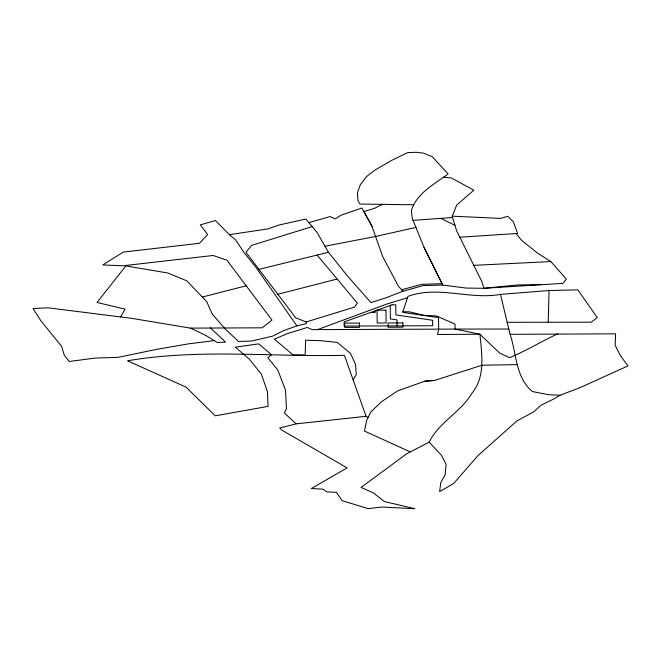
<?xml version="1.0" encoding="UTF-8"?>
<svg xmlns="http://www.w3.org/2000/svg" width="661" height="661" viewBox="0 0 661 661"><rect width="100%" height="100%" fill="white"/><g stroke="black" fill="none" stroke-linecap="round" stroke-linejoin="round"><path stroke-width="0.99" d="M548.217 322.246L549.06 290.518L577.838 289.857L597.288 317.611L591.215 322.188L507.078 322.304M413.505 204.778L359.824 204.034L357.915 200.39L357.427 192.781L360.344 184.675L366.277 176.801L374.49 170.389L391.618 160.4L407.663 152.608L416.347 152.286L423.437 153.145L432.253 156.707L448.125 173.909C434.641 184.097 416.48 193.136 411.39 210.611L412.348 218.684L424.056 247.437L442.069 283.685L421.768 284.313L401.64 289.733L403.028 291.204L423.114 285.593L442.738 285.031L466.088 288.072L484.026 288.295L563.032 283.371L566.37 279.066L550.853 261.566L537.484 253.072L521.661 240.422L516.001 233.556M541.599 284.585L517.348 284.957L484.026 288.295L481.588 281.057L456.627 230.796L452.165 216.172L456.792 204.902L473.854 190.219L451.43 177.933L443.424 177.206M368.111 417.455L366.103 416.306L296.103 423.866L279.677 428.014L282.131 430.278L347.099 467.881L311.348 488.52L323.08 489.157L326.98 491.9L336.375 492.313L342.109 500.65L368.218 508.656L381.612 507.045L414.959 508.714L384.347 501.542L373.448 492.908L361.046 487.43L406.903 453.636L429.179 442.192C438.73 422.346 460.7 412.324 471.797 393.402C485.736 376.679 481.786 354.073 479.911 334.218L455.057 329.071L312.199 329.632L307.315 327.451L287.353 333.623L274.323 339.151L293.005 354.891L305.167 354.99L305.613 340.184L321.023 340.704L337.341 342.439L350.528 353.478L355.544 364.393L356.32 374.605L353.123 379.852M120.583 316.925L125.127 309.125L97.027 302.474L125.83 265.937L167.729 272.993L186.79 280.826L206.719 301.623L212.189 313.983L224.88 328.674L238.439 341.456L251.535 341.051L272.753 336.102L283.437 330.682L296.913 325.89L306.398 323.609L306.217 321.94L295.707 317.825L245.991 252.221L251.626 245.405L312.009 226.616M438.516 317.627L402.731 312.364L407.911 296.384C438.103 285.329 469.591 299.962 500.484 294.393L510.061 334.317L615.589 333.822L615.168 345.273L619.977 354.932L627.95 365.913L580.16 387.594L560.049 395.253L553.612 399.087L541.194 405.094L533.758 411.786L516.728 421.082L477.787 455.776L453.768 483.431L439.648 491.644L440.771 482.613L445.15 474.78L446.109 464.311L441.432 455.264L429.179 442.192M382.736 204.241L374.547 208.331L363.93 211.537L372.019 226.343L382.636 256.451L398.492 286.403L403.028 291.204L385.578 297.929L370.904 302.564L347.777 276.298L328.451 252.271L316.95 232.3L305.911 219.055L278.942 225.046L267.854 228.929L229.367 234.663L215.395 220.518L200.308 224.872L207.62 234.523L199.465 243.306L123.285 252.081L102.769 264.937L122.806 265.805L213.098 255.477L226.93 260.211L271.993 320.098L262.169 327.815L190.434 328.129L130.713 318.197L48.179 307.844L33.05 308.497L40.825 320.701L61.663 346.455L64.266 355.131L69.198 361.484L95.324 358.064L118.212 357.337L156.36 349.405L187.997 343.943L214.205 340.589M557.818 333.822C541.499 341.349 526.181 350.851 509.532 357.708L499.567 352.999L479.911 334.218L437.491 334.499L438.681 329.137L438.507 316.925M317.561 329.608L386.801 304.052L407.465 297.781M517.687 364.624L482.109 365.203L434.36 380.488L424.957 381.141L397.542 390.915L381.166 401.962L370.647 412.191L366.665 420.446L364.475 431.079L410.051 451.802M306.217 321.94L354.436 307.158L357.411 303.168L317.106 255.063M308.596 222.691L330.136 216.568L335.301 218.898L341.018 215.222L361.914 208.008L372.019 226.343M277.802 294.277L336.804 279.116M202.316 297.029L246.181 285.792M258.765 269.407L328.451 252.271M416.058 227.401L375.349 236.531L324.964 246.214M413.059 220.361L452.578 217.519M500.484 294.393L549.06 290.518M424.957 381.141L434.36 380.488M459.808 237.208L517.613 233.457L513.39 221.815L507.706 216.254L500.823 218.419L452.165 216.172M473.788 265.342L550.853 261.566M560.049 395.253L548.44 394.7L532.353 391.519C515.415 377.464 516.654 353.61 510.061 334.317M370.474 312.546L375.076 312.529L375.06 310.901M508.755 329.038L455.057 329.071L454.983 324.03L436.31 315.975L423.875 315.305L409.63 311.876L402.946 311.686M190.442 328.129L205.356 335.193L217.395 342.53L225.55 342.109L210.372 327.806M441.531 218.684L454.966 225.343M229.367 234.663L235.597 239.836L244.157 252.733L255.741 267.061L296.913 325.89M296.103 423.866L284.453 413.067L286.444 408.713L285.535 390.188L277.694 369.854L267.92 357.824L271.547 354.709L258.724 343.877L235.308 347.165L249.238 359.063L261.293 374.01L267.457 391.75L268.06 406.375L215.238 415.819L186.055 387.139L127.631 360.848L128.399 360.642C199.771 348.595 272.456 357.097 344.381 355.312L366.103 416.306M424.056 247.437L442.738 285.031M397.096 325.881L397.013 319.907L390.395 318.933L390.221 305.481M392.039 304.828L344.092 321.981L344.141 326.088L432.691 325.741L432.633 320.296L395.881 314.884L395.765 304.812L392.039 304.828M385.95 310.149L377.059 310.183L377.208 323.014L386.098 322.981L385.95 310.149M359.435 323.08L344.629 323.138L344.678 327.418L359.485 327.36L359.435 323.08M402.855 322.915L388.04 322.973L388.09 327.245L402.904 327.187L402.855 322.915"/></g></svg>
